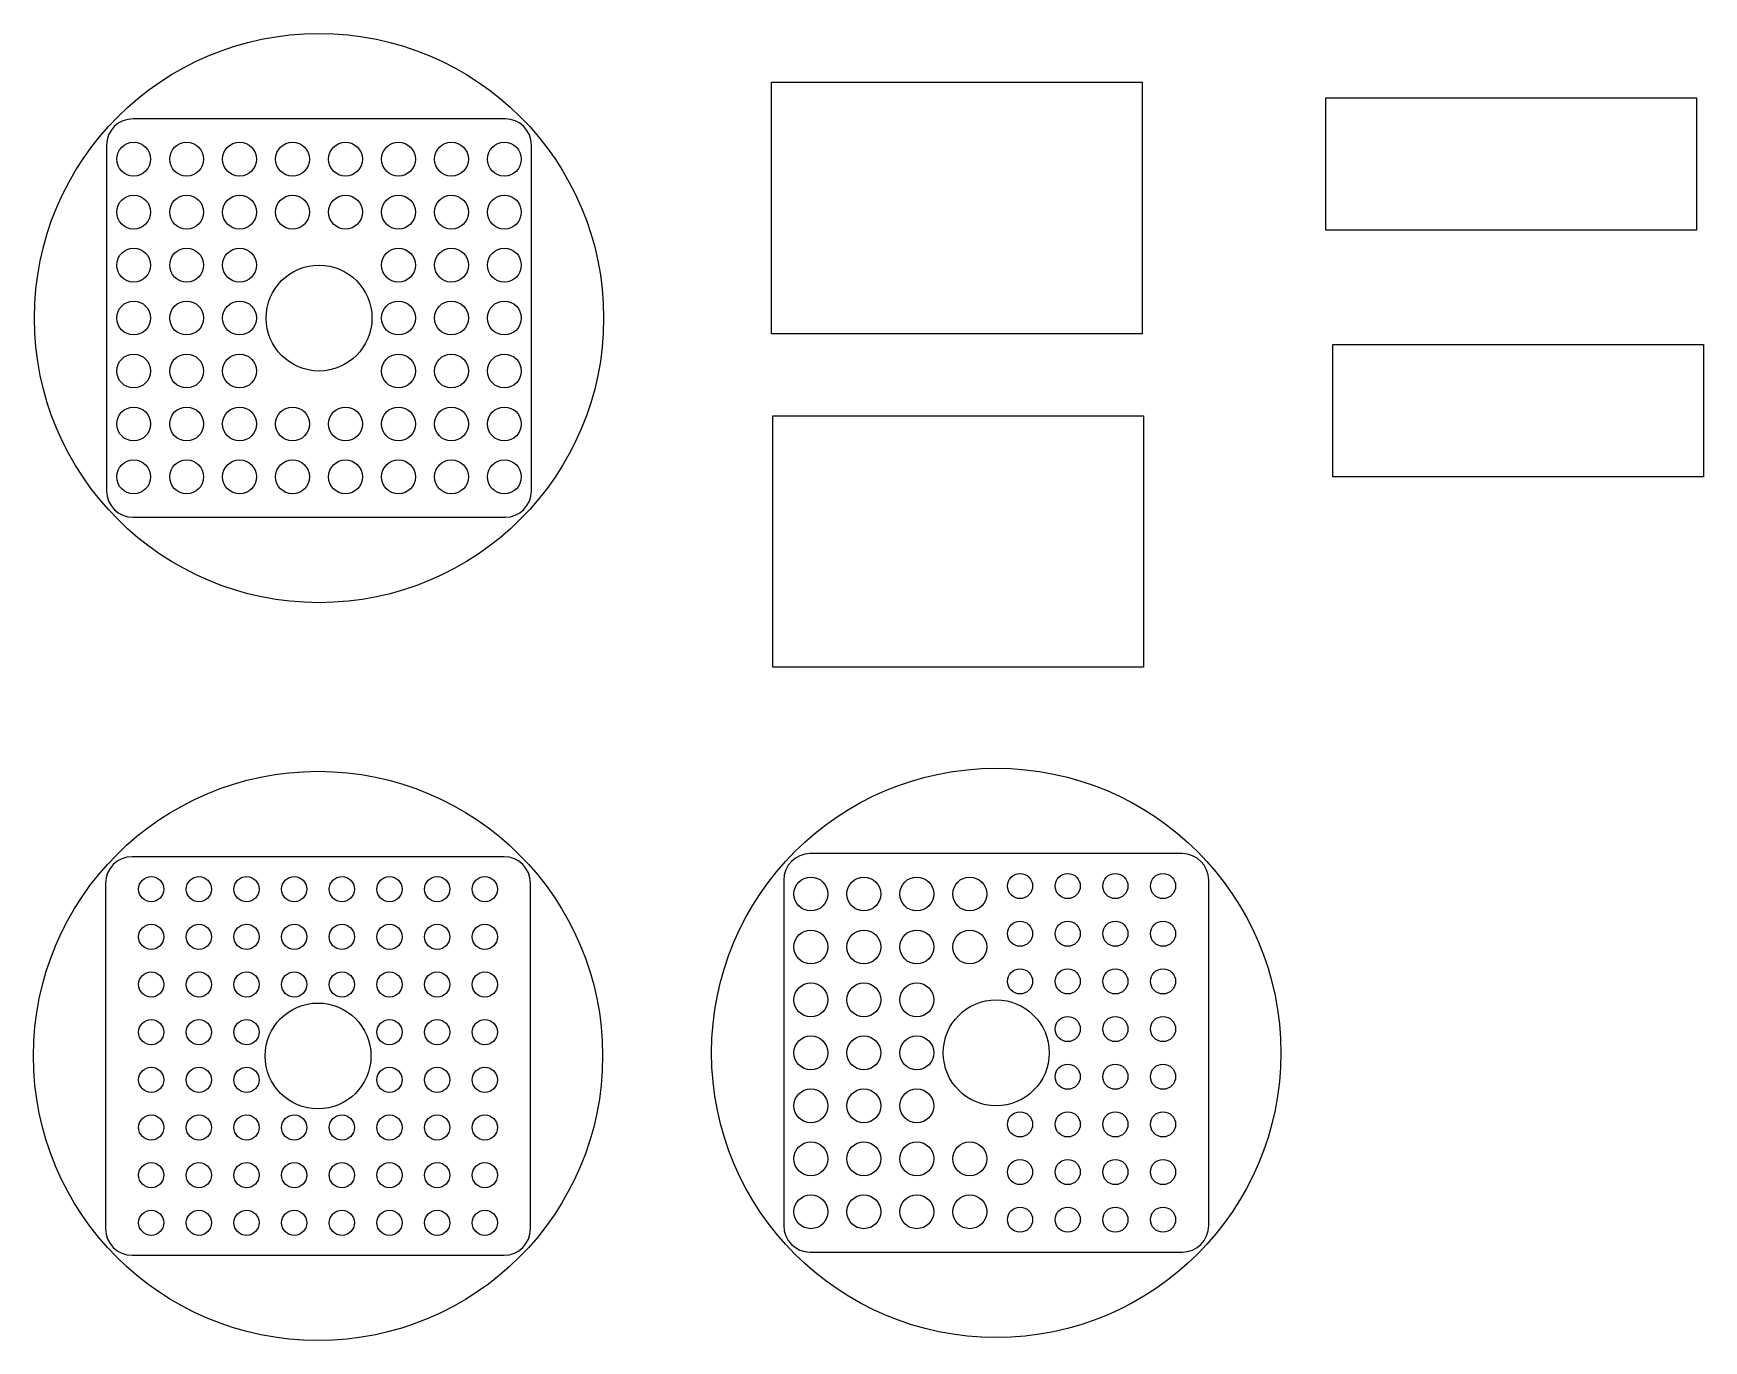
# Model space of a CAD drawing. Header units: millimetres. Extents: x -108 to 523, y -386 to 108.
import ezdxf

# ---------------------------------------------------------------- set-up
doc = ezdxf.new("R2010")
doc.units = ezdxf.units.MM
doc.header["$MEASUREMENT"] = 0

msp = doc.modelspace()

# ---------------------------------------------------------------- linework, layer by layer
for p, q in [((70.25, 75.25), (-70.25, 75.25)), ((-80.25, 65.25), (-80.25, -65.25)), ((80.25, -65.25), (80.25, 65.25)), ((-70.25, -75.25), (70.25, -75.25)), ((69.88, -203.43), (-70.63, -203.43)), ((326.03, -202.27), (185.52, -202.27)), ((-80.63, -213.43), (-80.63, -343.94)), ((79.88, -343.94), (79.88, -213.43)), ((175.52, -212.27), (175.52, -342.78)), ((336.03, -342.78), (336.03, -212.27)), ((185.52, -352.78), (326.03, -352.78)), ((-70.63, -353.94), (69.88, -353.94))]:
    msp.add_line(p, q)
for points in [[(170.9, 89.07), (310.9, 89.07), (310.9, -5.93), (170.9, -5.93)], [(380.27, 83.2), (520.27, 83.2), (520.27, 33.2), (380.27, 33.2)], [(382.94, -9.93), (522.94, -9.93), (522.94, -59.93), (382.94, -59.93)], [(171.44, -36.9), (311.44, -36.9), (311.44, -131.9), (171.44, -131.9)]]:
    msp.add_lwpolyline(points, close=True)
for centre, radius in [((0, 0), 107.5), ((-70, 60), 6.4), ((-50, 60), 6.4), ((-30, 60), 6.4), ((-10, 60), 6.4), ((10, 60), 6.4), ((30, 60), 6.4), ((50, 60), 6.4), ((70, 60), 6.4), ((-70, 40), 6.4), ((-50, 40), 6.4), ((-30, 40), 6.4), ((-10, 40), 6.4), ((10, 40), 6.4), ((30, 40), 6.4), ((50, 40), 6.4), ((70, 40), 6.4), ((-70, 20), 6.4), ((-50, 20), 6.4), ((-30, 20), 6.4), ((30, 20), 6.4), ((50, 20), 6.4), ((70, 20), 6.4), ((0, 0), 20), ((-70, 0), 6.4), ((-50, 0), 6.4), ((-30, 0), 6.4), ((30, 0), 6.4), ((50, 0), 6.4), ((70, 0), 6.4), ((-70, -20), 6.4), ((-50, -20), 6.4), ((-30, -20), 6.4), ((30, -20), 6.4), ((50, -20), 6.4), ((70, -20), 6.4), ((-70, -40), 6.4), ((-50, -40), 6.4), ((-30, -40), 6.4), ((-10, -40), 6.4), ((10, -40), 6.4), ((30, -40), 6.4), ((50, -40), 6.4), ((70, -40), 6.4), ((-70, -60), 6.4), ((-50, -60), 6.4), ((-30, -60), 6.4), ((-10, -60), 6.4), ((10, -60), 6.4), ((30, -60), 6.4), ((50, -60), 6.4), ((70, -60), 6.4), ((255.77, -277.52), 107.5), ((-0.37, -278.69), 107.5), ((-63.37, -215.69), 4.75), ((-45.37, -215.69), 4.75), ((-27.37, -215.69), 4.75), ((-9.37, -215.69), 4.75), ((8.63, -215.69), 4.75), ((26.63, -215.69), 4.75), ((44.63, -215.69), 4.75), ((62.63, -215.69), 4.75), ((185.77, -217.52), 6.4), ((205.77, -217.52), 6.4), ((225.77, -217.52), 6.4), ((245.77, -217.52), 6.4), ((264.77, -214.52), 4.75), ((282.77, -214.52), 4.75), ((300.77, -214.52), 4.75), ((318.77, -214.52), 4.75), ((-63.37, -233.69), 4.75), ((-45.37, -233.69), 4.75), ((-27.37, -233.69), 4.75), ((-9.37, -233.69), 4.75), ((8.63, -233.69), 4.75), ((26.63, -233.69), 4.75), ((44.63, -233.69), 4.75), ((62.63, -233.69), 4.75), ((185.77, -237.52), 6.4), ((205.77, -237.52), 6.4), ((225.77, -237.52), 6.4), ((245.77, -237.52), 6.4), ((264.77, -232.52), 4.75), ((282.77, -232.52), 4.75), ((300.77, -232.52), 4.75), ((318.77, -232.52), 4.75), ((264.77, -250.52), 4.75), ((282.77, -250.52), 4.75), ((300.77, -250.52), 4.75), ((318.77, -250.52), 4.75), ((-63.37, -251.69), 4.75), ((-45.37, -251.69), 4.75), ((-27.37, -251.69), 4.75), ((-9.37, -251.69), 4.75), ((8.63, -251.69), 4.75), ((26.63, -251.69), 4.75), ((44.63, -251.69), 4.75), ((62.63, -251.69), 4.75), ((185.77, -257.52), 6.4), ((205.77, -257.52), 6.4), ((225.77, -257.52), 6.4), ((255.77, -277.52), 20), ((-63.37, -269.69), 4.75), ((-45.37, -269.69), 4.75), ((-27.37, -269.69), 4.75), ((-0.37, -278.69), 20), ((26.63, -269.69), 4.75), ((44.63, -269.69), 4.75), ((62.63, -269.69), 4.75), ((282.77, -268.52), 4.75), ((300.77, -268.52), 4.75), ((318.77, -268.52), 4.75), ((185.77, -277.52), 6.4), ((205.77, -277.52), 6.4), ((225.77, -277.52), 6.4), ((-63.37, -287.69), 4.75), ((-45.37, -287.69), 4.75), ((-27.37, -287.69), 4.75), ((26.63, -287.69), 4.75), ((44.63, -287.69), 4.75), ((62.63, -287.69), 4.75), ((282.77, -286.52), 4.75), ((300.77, -286.52), 4.75), ((318.77, -286.52), 4.75), ((185.77, -297.52), 6.4), ((205.77, -297.52), 6.4), ((225.77, -297.52), 6.4), ((-63.37, -305.69), 4.75), ((-45.37, -305.69), 4.75), ((-27.37, -305.69), 4.75), ((-9.37, -305.69), 4.75), ((8.63, -305.69), 4.75), ((26.63, -305.69), 4.75), ((44.63, -305.69), 4.75), ((62.63, -305.69), 4.75), ((264.77, -304.52), 4.75), ((282.77, -304.52), 4.75), ((300.77, -304.52), 4.75), ((318.77, -304.52), 4.75), ((185.77, -317.52), 6.4), ((205.77, -317.52), 6.4), ((225.77, -317.52), 6.4), ((245.77, -317.52), 6.4), ((-63.37, -323.69), 4.75), ((-45.37, -323.69), 4.75), ((-27.37, -323.69), 4.75), ((-9.37, -323.69), 4.75), ((8.63, -323.69), 4.75), ((26.63, -323.69), 4.75), ((44.63, -323.69), 4.75), ((62.63, -323.69), 4.75), ((264.77, -322.52), 4.75), ((282.77, -322.52), 4.75), ((300.77, -322.52), 4.75), ((318.77, -322.52), 4.75), ((185.77, -337.52), 6.4), ((205.77, -337.52), 6.4), ((225.77, -337.52), 6.4), ((245.77, -337.52), 6.4), ((-63.37, -341.69), 4.75), ((-45.37, -341.69), 4.75), ((-27.37, -341.69), 4.75), ((-9.37, -341.69), 4.75), ((8.63, -341.69), 4.75), ((26.63, -341.69), 4.75), ((44.63, -341.69), 4.75), ((62.63, -341.69), 4.75), ((264.77, -340.52), 4.75), ((282.77, -340.52), 4.75), ((300.77, -340.52), 4.75), ((318.77, -340.52), 4.75)]:
    msp.add_circle(centre, radius)
for centre, start, end in [((-70.25, 65.25), 90, 180), ((70.25, 65.25), 0, 90), ((-70.25, -65.25), 180, 270), ((70.25, -65.25), 270, 0), ((-70.63, -213.43), 90, 180), ((69.88, -213.43), 0, 90), ((185.52, -212.27), 90, 180), ((326.03, -212.27), 0, 90), ((-70.63, -343.94), 180, 270), ((69.88, -343.94), 270, 0), ((185.52, -342.78), 180, 270), ((326.03, -342.78), 270, 0)]:
    msp.add_arc(centre, 10, start, end)

doc.saveas('drawing.dxf')
